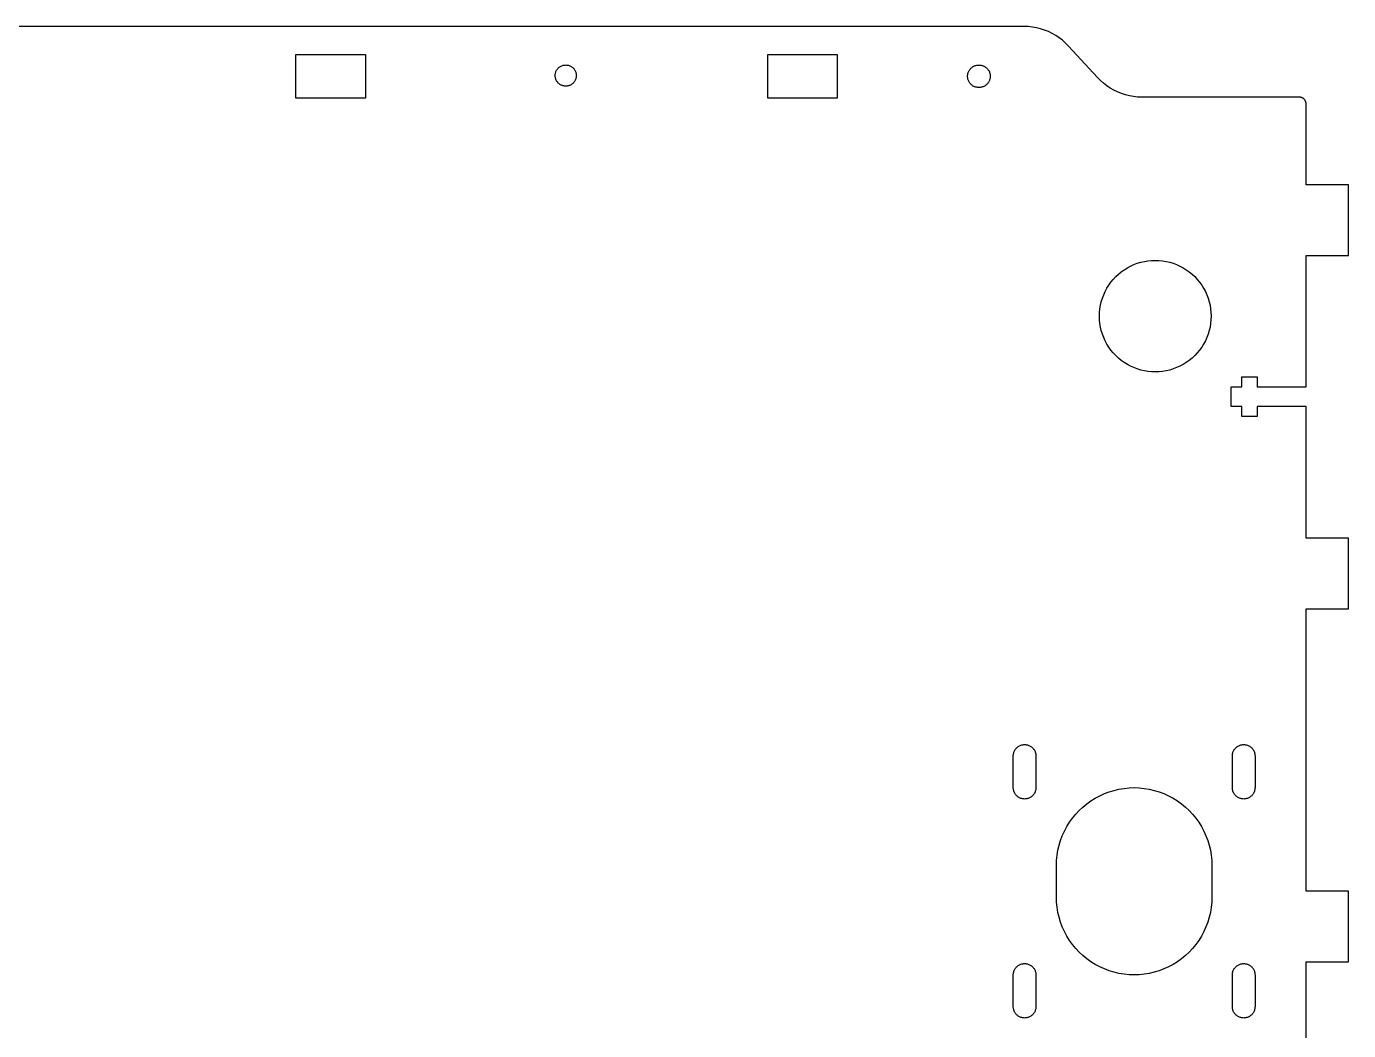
# Model space of a CAD drawing. Header units: metres. Extents: x -1 to 830, y 0 to 1551.
# Drawn here: x 642.5 to 829.5, y 1183.7 to 1325.8 of the extents above; entities that cross this region are included whole.
import ezdxf

# ---------------------------------------------------------------- set-up
doc = ezdxf.new("R2010")
doc.units = ezdxf.units.M

msp = doc.modelspace()

# ---------------------------------------------------------------- linework, layer by layer
for p, q in [((783.644, 1325.79), (537.234, 1325.79)), ((784.23, 1325.76), (783.644, 1325.79)), ((784.814, 1325.7), (784.23, 1325.76)), ((785.394, 1325.6), (784.814, 1325.7)), ((785.964, 1325.46), (785.394, 1325.6)), ((786.523, 1325.28), (785.964, 1325.46)), ((787.069, 1325.06), (786.523, 1325.28)), ((787.599, 1324.81), (787.069, 1325.06)), ((788.108, 1324.52), (787.599, 1324.81)), ((788.598, 1324.19), (788.108, 1324.52)), ((789.062, 1323.83), (788.598, 1324.19)), ((789.502, 1323.44), (789.062, 1323.83)), ((789.914, 1323.02), (789.502, 1323.44)), ((794.012, 1318.55), (789.914, 1323.02)), ((680.577, 1315.64), (680.577, 1321.84)), ((680.577, 1321.84), (690.426, 1321.84)), ((690.426, 1321.84), (690.426, 1315.64)), ((747.351, 1315.64), (747.351, 1321.84)), ((747.351, 1321.84), (757.199, 1321.84)), ((757.199, 1321.84), (757.199, 1315.64)), ((717.278, 1318.84), (717.282, 1318.94)), ((717.282, 1318.74), (717.278, 1318.84)), ((717.282, 1318.94), (717.291, 1319.03)), ((717.291, 1319.03), (717.308, 1319.13)), ((717.308, 1319.13), (717.33, 1319.23)), ((717.33, 1319.23), (717.358, 1319.32)), ((717.358, 1319.32), (717.393, 1319.41)), ((717.393, 1319.41), (717.434, 1319.5)), ((717.434, 1319.5), (717.479, 1319.59)), ((717.479, 1319.59), (717.531, 1319.67)), ((717.531, 1319.67), (717.589, 1319.75)), ((717.589, 1319.75), (717.65, 1319.83)), ((717.65, 1319.83), (717.718, 1319.9)), ((717.718, 1319.9), (717.79, 1319.97)), ((717.79, 1319.97), (717.865, 1320.03)), ((717.865, 1320.03), (717.945, 1320.09)), ((717.945, 1320.09), (718.028, 1320.14)), ((718.028, 1320.14), (718.115, 1320.18)), ((718.115, 1320.18), (718.204, 1320.22)), ((718.204, 1320.22), (718.297, 1320.26)), ((718.297, 1320.26), (718.391, 1320.29)), ((718.391, 1320.29), (718.486, 1320.31)), ((718.486, 1320.31), (718.583, 1320.33)), ((718.583, 1320.33), (718.681, 1320.33)), ((718.681, 1320.33), (718.778, 1320.34)), ((718.778, 1320.34), (718.877, 1320.33)), ((718.877, 1320.33), (718.975, 1320.33)), ((718.975, 1320.33), (719.071, 1320.31)), ((719.071, 1320.31), (719.167, 1320.29)), ((719.167, 1320.29), (719.261, 1320.26)), ((719.261, 1320.26), (719.353, 1320.22)), ((719.353, 1320.22), (719.442, 1320.18)), ((719.442, 1320.18), (719.528, 1320.14)), ((719.528, 1320.14), (719.612, 1320.09)), ((719.612, 1320.09), (719.691, 1320.03)), ((719.691, 1320.03), (719.768, 1319.97)), ((719.768, 1319.97), (719.839, 1319.9)), ((719.839, 1319.9), (719.906, 1319.83)), ((719.906, 1319.83), (719.969, 1319.75)), ((719.969, 1319.75), (720.025, 1319.67)), ((720.025, 1319.67), (720.077, 1319.59)), ((720.077, 1319.59), (720.124, 1319.5)), ((720.124, 1319.5), (720.164, 1319.41)), ((720.164, 1319.41), (720.199, 1319.32)), ((720.199, 1319.32), (720.228, 1319.23)), ((720.228, 1319.23), (720.25, 1319.13)), ((720.25, 1319.13), (720.266, 1319.03)), ((720.266, 1319.03), (720.275, 1318.94)), ((720.275, 1318.94), (720.278, 1318.84)), ((720.278, 1318.84), (720.275, 1318.74)), ((775.639, 1318.73), (775.642, 1318.84)), ((775.642, 1318.84), (775.652, 1318.94)), ((775.652, 1318.94), (775.669, 1319.05)), ((775.669, 1319.05), (775.693, 1319.15)), ((775.693, 1319.15), (775.724, 1319.25)), ((775.724, 1319.25), (775.761, 1319.35)), ((775.761, 1319.35), (775.804, 1319.44)), ((775.804, 1319.44), (775.853, 1319.54)), ((775.853, 1319.54), (775.908, 1319.62)), ((775.908, 1319.62), (775.97, 1319.71)), ((775.97, 1319.71), (776.036, 1319.79)), ((776.036, 1319.79), (776.107, 1319.87)), ((776.107, 1319.87), (776.184, 1319.94)), ((776.184, 1319.94), (776.265, 1320)), ((776.265, 1320), (776.35, 1320.07)), ((776.35, 1320.07), (776.438, 1320.12)), ((776.438, 1320.12), (776.531, 1320.17)), ((776.531, 1320.17), (776.626, 1320.21)), ((776.626, 1320.21), (776.725, 1320.25)), ((776.725, 1320.25), (776.824, 1320.28)), ((776.824, 1320.28), (776.927, 1320.3)), ((776.927, 1320.3), (777.03, 1320.32)), ((777.03, 1320.32), (777.134, 1320.33)), ((777.134, 1320.33), (777.344, 1320.33)), ((777.344, 1320.33), (777.447, 1320.32)), ((777.447, 1320.32), (777.551, 1320.3)), ((777.551, 1320.3), (777.652, 1320.28)), ((777.652, 1320.28), (777.753, 1320.25)), ((777.753, 1320.25), (777.851, 1320.21)), ((777.851, 1320.21), (777.946, 1320.17)), ((777.946, 1320.17), (778.039, 1320.12)), ((778.039, 1320.12), (778.128, 1320.07)), ((778.128, 1320.07), (778.213, 1320)), ((778.213, 1320), (778.294, 1319.94)), ((778.294, 1319.94), (778.37, 1319.87)), ((778.37, 1319.87), (778.441, 1319.79)), ((778.441, 1319.79), (778.508, 1319.71)), ((778.508, 1319.71), (778.569, 1319.62)), ((778.569, 1319.62), (778.624, 1319.54)), ((778.624, 1319.54), (778.674, 1319.44)), ((778.674, 1319.44), (778.717, 1319.35)), ((778.717, 1319.35), (778.754, 1319.25)), ((778.754, 1319.25), (778.784, 1319.15)), ((778.784, 1319.15), (778.808, 1319.05)), ((778.808, 1319.05), (778.825, 1318.94)), ((778.825, 1318.94), (778.835, 1318.84)), ((778.835, 1318.84), (778.839, 1318.73)), ((717.291, 1318.64), (717.282, 1318.74)), ((717.308, 1318.55), (717.291, 1318.64)), ((717.33, 1318.45), (717.308, 1318.55)), ((717.358, 1318.36), (717.33, 1318.45)), ((717.393, 1318.26), (717.358, 1318.36)), ((717.434, 1318.17), (717.393, 1318.26)), ((717.479, 1318.09), (717.434, 1318.17)), ((717.531, 1318), (717.479, 1318.09)), ((717.589, 1317.93), (717.531, 1318)), ((717.65, 1317.85), (717.589, 1317.93)), ((717.718, 1317.78), (717.65, 1317.85)), ((717.79, 1317.71), (717.718, 1317.78)), ((717.865, 1317.65), (717.79, 1317.71)), ((717.945, 1317.59), (717.865, 1317.65)), ((718.028, 1317.54), (717.945, 1317.59)), ((718.115, 1317.49), (718.028, 1317.54)), ((718.204, 1317.45), (718.115, 1317.49)), ((718.297, 1317.42), (718.204, 1317.45)), ((718.391, 1317.39), (718.297, 1317.42)), ((718.486, 1317.37), (718.391, 1317.39)), ((718.583, 1317.35), (718.486, 1317.37)), ((718.681, 1317.34), (718.583, 1317.35)), ((718.877, 1317.34), (718.681, 1317.34)), ((718.975, 1317.35), (718.877, 1317.34)), ((719.071, 1317.37), (718.975, 1317.35)), ((719.167, 1317.39), (719.071, 1317.37)), ((719.261, 1317.42), (719.167, 1317.39)), ((719.353, 1317.45), (719.261, 1317.42)), ((719.442, 1317.49), (719.353, 1317.45)), ((719.528, 1317.54), (719.442, 1317.49)), ((719.612, 1317.59), (719.528, 1317.54)), ((719.691, 1317.65), (719.612, 1317.59)), ((719.768, 1317.71), (719.691, 1317.65)), ((719.839, 1317.78), (719.768, 1317.71)), ((719.906, 1317.85), (719.839, 1317.78)), ((719.969, 1317.93), (719.906, 1317.85)), ((720.025, 1318), (719.969, 1317.93)), ((720.077, 1318.09), (720.025, 1318)), ((720.124, 1318.17), (720.077, 1318.09)), ((720.164, 1318.26), (720.124, 1318.17)), ((720.199, 1318.36), (720.164, 1318.26)), ((720.228, 1318.45), (720.199, 1318.36)), ((720.25, 1318.55), (720.228, 1318.45)), ((720.266, 1318.64), (720.25, 1318.55)), ((720.275, 1318.74), (720.266, 1318.64)), ((775.642, 1318.63), (775.639, 1318.73)), ((775.652, 1318.53), (775.642, 1318.63)), ((775.669, 1318.42), (775.652, 1318.53)), ((775.693, 1318.32), (775.669, 1318.42)), ((775.724, 1318.22), (775.693, 1318.32)), ((775.761, 1318.12), (775.724, 1318.22)), ((775.804, 1318.03), (775.761, 1318.12)), ((775.853, 1317.93), (775.804, 1318.03)), ((775.908, 1317.85), (775.853, 1317.93)), ((775.97, 1317.76), (775.908, 1317.85)), ((776.036, 1317.68), (775.97, 1317.76)), ((776.107, 1317.6), (776.036, 1317.68)), ((776.184, 1317.53), (776.107, 1317.6)), ((776.265, 1317.46), (776.184, 1317.53)), ((776.35, 1317.4), (776.265, 1317.46)), ((776.438, 1317.35), (776.35, 1317.4)), ((776.531, 1317.3), (776.438, 1317.35)), ((776.626, 1317.26), (776.531, 1317.3)), ((776.725, 1317.22), (776.626, 1317.26)), ((776.824, 1317.19), (776.725, 1317.22)), ((776.927, 1317.17), (776.824, 1317.19)), ((777.03, 1317.15), (776.927, 1317.17)), ((777.134, 1317.14), (777.03, 1317.15)), ((777.238, 1317.13), (777.134, 1317.14)), ((777.344, 1317.14), (777.238, 1317.13)), ((777.447, 1317.15), (777.344, 1317.14)), ((777.551, 1317.17), (777.447, 1317.15)), ((777.652, 1317.19), (777.551, 1317.17)), ((777.753, 1317.22), (777.652, 1317.19)), ((777.851, 1317.26), (777.753, 1317.22)), ((777.946, 1317.3), (777.851, 1317.26)), ((778.039, 1317.35), (777.946, 1317.3)), ((778.128, 1317.4), (778.039, 1317.35)), ((778.213, 1317.46), (778.128, 1317.4)), ((778.294, 1317.53), (778.213, 1317.46)), ((778.37, 1317.6), (778.294, 1317.53)), ((778.441, 1317.68), (778.37, 1317.6)), ((778.508, 1317.76), (778.441, 1317.68)), ((778.569, 1317.85), (778.508, 1317.76)), ((778.624, 1317.93), (778.569, 1317.85)), ((778.674, 1318.03), (778.624, 1317.93)), ((778.717, 1318.12), (778.674, 1318.03)), ((778.754, 1318.22), (778.717, 1318.12)), ((778.784, 1318.32), (778.754, 1318.22)), ((778.808, 1318.42), (778.784, 1318.32)), ((778.825, 1318.53), (778.808, 1318.42)), ((778.835, 1318.63), (778.825, 1318.53)), ((778.839, 1318.73), (778.835, 1318.63)), ((794.423, 1318.13), (794.012, 1318.55)), ((794.862, 1317.74), (794.423, 1318.13)), ((795.327, 1317.38), (794.862, 1317.74)), ((795.816, 1317.05), (795.327, 1317.38)), ((796.327, 1316.76), (795.816, 1317.05)), ((690.426, 1315.64), (680.577, 1315.64)), ((757.199, 1315.64), (747.351, 1315.64)), ((796.856, 1316.51), (796.327, 1316.76)), ((797.401, 1316.29), (796.856, 1316.51)), ((797.961, 1316.11), (797.401, 1316.29)), ((798.531, 1315.97), (797.961, 1316.11)), ((799.11, 1315.87), (798.531, 1315.97)), ((799.694, 1315.8), (799.11, 1315.87)), ((800.282, 1315.79), (799.694, 1315.8)), ((822.539, 1315.79), (800.282, 1315.79)), ((822.604, 1315.78), (822.539, 1315.79)), ((822.669, 1315.78), (822.604, 1315.78)), ((822.733, 1315.77), (822.669, 1315.78)), ((822.798, 1315.75), (822.733, 1315.77)), ((822.86, 1315.73), (822.798, 1315.75)), ((822.921, 1315.71), (822.86, 1315.73)), ((822.98, 1315.68), (822.921, 1315.71)), ((823.039, 1315.65), (822.98, 1315.68)), ((823.094, 1315.62), (823.039, 1315.65)), ((823.147, 1315.58), (823.094, 1315.62)), ((823.198, 1315.54), (823.147, 1315.58)), ((823.246, 1315.49), (823.198, 1315.54)), ((823.29, 1315.44), (823.246, 1315.49)), ((823.332, 1315.39), (823.29, 1315.44)), ((823.37, 1315.34), (823.332, 1315.39)), ((823.404, 1315.29), (823.37, 1315.34)), ((823.436, 1315.23), (823.404, 1315.29)), ((823.463, 1315.17), (823.436, 1315.23)), ((823.485, 1315.11), (823.463, 1315.17)), ((823.505, 1315.04), (823.485, 1315.11)), ((823.52, 1314.98), (823.505, 1315.04)), ((823.53, 1314.92), (823.52, 1314.98)), ((823.536, 1314.85), (823.53, 1314.92)), ((823.539, 1314.79), (823.536, 1314.85)), ((823.539, 1303.38), (823.539, 1314.79)), ((829.539, 1303.38), (823.539, 1303.38)), ((829.539, 1293.38), (829.539, 1303.38)), ((801.157, 1292.62), (801.672, 1292.67)), ((801.672, 1292.67), (802.188, 1292.68)), ((802.188, 1292.68), (802.705, 1292.67)), ((802.705, 1292.67), (803.22, 1292.62)), ((823.539, 1274.78), (823.539, 1293.38)), ((823.539, 1293.38), (829.539, 1293.38)), ((796.979, 1290.72), (797.38, 1291.05)), ((797.38, 1291.05), (797.8, 1291.35)), ((797.8, 1291.35), (798.238, 1291.63)), ((798.238, 1291.63), (798.694, 1291.87)), ((798.694, 1291.87), (799.165, 1292.08)), ((799.165, 1292.08), (799.649, 1292.27)), ((799.649, 1292.27), (800.144, 1292.42)), ((800.144, 1292.42), (800.647, 1292.53)), ((800.647, 1292.53), (801.157, 1292.62)), ((803.22, 1292.62), (803.729, 1292.53)), ((803.729, 1292.53), (804.233, 1292.42)), ((804.233, 1292.42), (804.728, 1292.27)), ((804.728, 1292.27), (805.212, 1292.08)), ((805.212, 1292.08), (805.683, 1291.87)), ((805.683, 1291.87), (806.139, 1291.63)), ((806.139, 1291.63), (806.578, 1291.35)), ((806.578, 1291.35), (806.998, 1291.05)), ((806.998, 1291.05), (807.397, 1290.72)), ((795.347, 1288.73), (795.62, 1289.17)), ((795.62, 1289.17), (795.921, 1289.59)), ((795.921, 1289.59), (796.249, 1289.99)), ((796.249, 1289.99), (796.603, 1290.37)), ((796.603, 1290.37), (796.979, 1290.72)), ((807.397, 1290.72), (807.774, 1290.37)), ((807.774, 1290.37), (808.128, 1289.99)), ((808.128, 1289.99), (808.456, 1289.59)), ((808.456, 1289.59), (808.757, 1289.17)), ((808.757, 1289.17), (809.03, 1288.73)), ((794.558, 1286.83), (794.708, 1287.32)), ((794.708, 1287.32), (794.89, 1287.81)), ((794.89, 1287.81), (795.104, 1288.28)), ((795.104, 1288.28), (795.347, 1288.73)), ((809.03, 1288.73), (809.274, 1288.28)), ((809.274, 1288.28), (809.487, 1287.81)), ((809.487, 1287.81), (809.669, 1287.32)), ((809.669, 1287.32), (809.819, 1286.83)), ((794.289, 1284.79), (794.306, 1285.3)), ((794.306, 1285.3), (794.356, 1285.82)), ((794.356, 1285.82), (794.44, 1286.33)), ((794.44, 1286.33), (794.558, 1286.83)), ((809.819, 1286.83), (809.937, 1286.33)), ((809.937, 1286.33), (810.021, 1285.82)), ((810.021, 1285.82), (810.071, 1285.3)), ((810.071, 1285.3), (810.089, 1284.79)), ((794.306, 1284.27), (794.289, 1284.79)), ((794.356, 1283.75), (794.306, 1284.27)), ((794.44, 1283.24), (794.356, 1283.75)), ((810.021, 1283.75), (809.937, 1283.24)), ((810.071, 1284.27), (810.021, 1283.75)), ((810.089, 1284.79), (810.071, 1284.27)), ((794.558, 1282.74), (794.44, 1283.24)), ((794.708, 1282.25), (794.558, 1282.74)), ((794.89, 1281.76), (794.708, 1282.25)), ((795.104, 1281.29), (794.89, 1281.76)), ((809.487, 1281.76), (809.274, 1281.29)), ((809.669, 1282.25), (809.487, 1281.76)), ((809.819, 1282.74), (809.669, 1282.25)), ((809.937, 1283.24), (809.819, 1282.74)), ((795.347, 1280.83), (795.104, 1281.29)), ((795.62, 1280.4), (795.347, 1280.83)), ((795.921, 1279.98), (795.62, 1280.4)), ((796.249, 1279.58), (795.921, 1279.98)), ((796.603, 1279.2), (796.249, 1279.58)), ((808.128, 1279.58), (807.774, 1279.2)), ((808.456, 1279.98), (808.128, 1279.58)), ((808.757, 1280.4), (808.456, 1279.98)), ((809.03, 1280.83), (808.757, 1280.4)), ((809.274, 1281.29), (809.03, 1280.83)), ((796.979, 1278.84), (796.603, 1279.2)), ((797.38, 1278.52), (796.979, 1278.84)), ((797.8, 1278.22), (797.38, 1278.52)), ((798.238, 1277.94), (797.8, 1278.22)), ((798.694, 1277.7), (798.238, 1277.94)), ((799.165, 1277.49), (798.694, 1277.7)), ((805.683, 1277.7), (805.212, 1277.49)), ((806.139, 1277.94), (805.683, 1277.7)), ((806.578, 1278.22), (806.139, 1277.94)), ((806.998, 1278.52), (806.578, 1278.22)), ((807.397, 1278.84), (806.998, 1278.52)), ((807.774, 1279.2), (807.397, 1278.84)), ((799.649, 1277.3), (799.165, 1277.49)), ((800.144, 1277.15), (799.649, 1277.3)), ((800.647, 1277.04), (800.144, 1277.15)), ((801.157, 1276.95), (800.647, 1277.04)), ((801.672, 1276.9), (801.157, 1276.95)), ((802.188, 1276.88), (801.672, 1276.9)), ((802.705, 1276.9), (802.188, 1276.88)), ((803.22, 1276.95), (802.705, 1276.9)), ((803.729, 1277.04), (803.22, 1276.95)), ((804.233, 1277.15), (803.729, 1277.04)), ((804.728, 1277.3), (804.233, 1277.15)), ((805.212, 1277.49), (804.728, 1277.3)), ((814.427, 1274.78), (814.426, 1276.18)), ((814.426, 1276.18), (816.627, 1276.18)), ((816.627, 1276.18), (816.627, 1274.78)), ((812.929, 1271.98), (812.927, 1274.78)), ((812.927, 1274.78), (814.427, 1274.78)), ((816.627, 1274.78), (823.539, 1274.78)), ((814.429, 1271.98), (812.929, 1271.98)), ((814.429, 1270.58), (814.429, 1271.98)), ((816.629, 1270.58), (814.429, 1270.58)), ((823.539, 1271.98), (816.629, 1271.98)), ((816.629, 1271.98), (816.629, 1270.58)), ((823.539, 1253.37), (823.539, 1271.98)), ((829.539, 1253.37), (823.539, 1253.37)), ((829.539, 1243.37), (829.539, 1253.37)), ((823.539, 1203.38), (823.539, 1243.37)), ((823.539, 1243.37), (829.539, 1243.37)), ((782.372, 1223.42), (782.433, 1223.51)), ((782.433, 1223.51), (782.499, 1223.59)), ((782.499, 1223.59), (782.571, 1223.67)), ((782.571, 1223.67), (782.647, 1223.74)), ((782.647, 1223.74), (782.729, 1223.8)), ((782.729, 1223.8), (782.813, 1223.87)), ((782.813, 1223.87), (782.902, 1223.92)), ((782.902, 1223.92), (782.994, 1223.97)), ((782.994, 1223.97), (783.09, 1224.01)), ((783.09, 1224.01), (783.188, 1224.05)), ((783.188, 1224.05), (783.288, 1224.08)), ((783.288, 1224.08), (783.39, 1224.1)), ((783.39, 1224.1), (783.493, 1224.12)), ((783.493, 1224.12), (783.598, 1224.13)), ((783.598, 1224.13), (783.807, 1224.13)), ((783.807, 1224.13), (783.911, 1224.12)), ((783.911, 1224.12), (784.015, 1224.1)), ((784.015, 1224.1), (784.116, 1224.08)), ((784.116, 1224.08), (784.217, 1224.05)), ((784.217, 1224.05), (784.314, 1224.01)), ((784.314, 1224.01), (784.41, 1223.97)), ((784.41, 1223.97), (784.502, 1223.92)), ((784.502, 1223.92), (784.591, 1223.87)), ((784.591, 1223.87), (784.676, 1223.8)), ((784.676, 1223.8), (784.757, 1223.74)), ((784.757, 1223.74), (784.834, 1223.67)), ((784.834, 1223.67), (784.905, 1223.59)), ((784.905, 1223.59), (784.972, 1223.51)), ((784.972, 1223.51), (785.032, 1223.42)), ((813.372, 1223.42), (813.433, 1223.51)), ((813.433, 1223.51), (813.499, 1223.59)), ((813.499, 1223.59), (813.571, 1223.67)), ((813.571, 1223.67), (813.647, 1223.74)), ((813.647, 1223.74), (813.729, 1223.8)), ((813.729, 1223.8), (813.813, 1223.87)), ((813.813, 1223.87), (813.902, 1223.92)), ((813.902, 1223.92), (813.994, 1223.97)), ((813.994, 1223.97), (814.09, 1224.01)), ((814.09, 1224.01), (814.188, 1224.05)), ((814.188, 1224.05), (814.288, 1224.08)), ((814.288, 1224.08), (814.39, 1224.1)), ((814.39, 1224.1), (814.493, 1224.12)), ((814.493, 1224.12), (814.598, 1224.13)), ((814.598, 1224.13), (814.807, 1224.13)), ((814.807, 1224.13), (814.911, 1224.12)), ((814.911, 1224.12), (815.015, 1224.1)), ((815.015, 1224.1), (815.116, 1224.08)), ((815.116, 1224.08), (815.217, 1224.05)), ((815.217, 1224.05), (815.314, 1224.01)), ((815.314, 1224.01), (815.41, 1223.97)), ((815.41, 1223.97), (815.502, 1223.92)), ((815.502, 1223.92), (815.591, 1223.87)), ((815.591, 1223.87), (815.676, 1223.8)), ((815.676, 1223.8), (815.757, 1223.74)), ((815.757, 1223.74), (815.834, 1223.67)), ((815.834, 1223.67), (815.905, 1223.59)), ((815.905, 1223.59), (815.972, 1223.51)), ((815.972, 1223.51), (816.032, 1223.42)), ((782.103, 1222.54), (782.105, 1222.64)), ((782.103, 1218.04), (782.103, 1222.54)), ((782.105, 1222.64), (782.116, 1222.74)), ((782.116, 1222.74), (782.133, 1222.85)), ((782.133, 1222.85), (782.157, 1222.95)), ((782.157, 1222.95), (782.188, 1223.05)), ((782.188, 1223.05), (782.224, 1223.15)), ((782.224, 1223.15), (782.268, 1223.24)), ((782.268, 1223.24), (782.316, 1223.33)), ((782.316, 1223.33), (782.372, 1223.42)), ((785.032, 1223.42), (785.088, 1223.33)), ((785.088, 1223.33), (785.138, 1223.24)), ((785.138, 1223.24), (785.181, 1223.15)), ((785.181, 1223.15), (785.218, 1223.05)), ((785.218, 1223.05), (785.248, 1222.95)), ((785.248, 1222.95), (785.271, 1222.85)), ((785.271, 1222.85), (785.288, 1222.74)), ((785.288, 1222.74), (785.299, 1222.64)), ((785.299, 1222.64), (785.302, 1222.54)), ((785.302, 1222.54), (785.302, 1218.04)), ((813.103, 1222.54), (813.105, 1222.64)), ((813.103, 1218.04), (813.103, 1222.54)), ((813.105, 1222.64), (813.116, 1222.74)), ((813.116, 1222.74), (813.133, 1222.85)), ((813.133, 1222.85), (813.157, 1222.95)), ((813.157, 1222.95), (813.188, 1223.05)), ((813.188, 1223.05), (813.224, 1223.15)), ((813.224, 1223.15), (813.268, 1223.24)), ((813.268, 1223.24), (813.316, 1223.33)), ((813.316, 1223.33), (813.372, 1223.42)), ((816.032, 1223.42), (816.088, 1223.33)), ((816.088, 1223.33), (816.138, 1223.24)), ((816.138, 1223.24), (816.181, 1223.15)), ((816.181, 1223.15), (816.218, 1223.05)), ((816.218, 1223.05), (816.248, 1222.95)), ((816.248, 1222.95), (816.271, 1222.85)), ((816.271, 1222.85), (816.288, 1222.74)), ((816.288, 1222.74), (816.299, 1222.64)), ((816.299, 1222.64), (816.302, 1222.54)), ((816.302, 1222.54), (816.302, 1218.04)), ((782.105, 1217.93), (782.103, 1218.04)), ((782.116, 1217.83), (782.105, 1217.93)), ((782.133, 1217.72), (782.116, 1217.83)), ((785.288, 1217.83), (785.271, 1217.72)), ((785.299, 1217.93), (785.288, 1217.83)), ((785.302, 1218.04), (785.299, 1217.93)), ((796.355, 1217.66), (797.057, 1217.82)), ((797.057, 1217.82), (797.767, 1217.94)), ((797.767, 1217.94), (798.482, 1218.01)), ((798.482, 1218.01), (799.202, 1218.04)), ((799.202, 1218.04), (799.922, 1218.01)), ((799.922, 1218.01), (800.638, 1217.94)), ((800.638, 1217.94), (801.349, 1217.82)), ((801.349, 1217.82), (802.049, 1217.66)), ((813.105, 1217.93), (813.103, 1218.04)), ((813.116, 1217.83), (813.105, 1217.93)), ((813.133, 1217.72), (813.116, 1217.83)), ((816.288, 1217.83), (816.271, 1217.72)), ((816.299, 1217.93), (816.288, 1217.83)), ((816.302, 1218.04), (816.299, 1217.93)), ((782.157, 1217.62), (782.133, 1217.72)), ((782.188, 1217.52), (782.157, 1217.62)), ((782.224, 1217.42), (782.188, 1217.52)), ((782.268, 1217.33), (782.224, 1217.42)), ((782.316, 1217.23), (782.268, 1217.33)), ((782.372, 1217.15), (782.316, 1217.23)), ((782.433, 1217.06), (782.372, 1217.15)), ((782.499, 1216.98), (782.433, 1217.06)), ((782.571, 1216.9), (782.499, 1216.98)), ((782.647, 1216.83), (782.571, 1216.9)), ((782.729, 1216.77), (782.647, 1216.83)), ((782.813, 1216.7), (782.729, 1216.77)), ((782.902, 1216.65), (782.813, 1216.7)), ((782.994, 1216.6), (782.902, 1216.65)), ((783.09, 1216.56), (782.994, 1216.6)), ((783.188, 1216.52), (783.09, 1216.56)), ((783.288, 1216.49), (783.188, 1216.52)), ((783.39, 1216.47), (783.288, 1216.49)), ((783.493, 1216.45), (783.39, 1216.47)), ((783.598, 1216.44), (783.493, 1216.45)), ((783.702, 1216.43), (783.598, 1216.44)), ((783.807, 1216.44), (783.702, 1216.43)), ((783.911, 1216.45), (783.807, 1216.44)), ((784.015, 1216.47), (783.911, 1216.45)), ((784.116, 1216.49), (784.015, 1216.47)), ((784.217, 1216.52), (784.116, 1216.49)), ((784.314, 1216.56), (784.217, 1216.52)), ((784.41, 1216.6), (784.314, 1216.56)), ((784.502, 1216.65), (784.41, 1216.6)), ((784.591, 1216.7), (784.502, 1216.65)), ((784.676, 1216.77), (784.591, 1216.7)), ((784.757, 1216.83), (784.676, 1216.77)), ((784.834, 1216.9), (784.757, 1216.83)), ((784.905, 1216.98), (784.834, 1216.9)), ((784.972, 1217.06), (784.905, 1216.98)), ((785.032, 1217.15), (784.972, 1217.06)), ((785.088, 1217.23), (785.032, 1217.15)), ((785.138, 1217.33), (785.088, 1217.23)), ((785.181, 1217.42), (785.138, 1217.33)), ((785.218, 1217.52), (785.181, 1217.42)), ((785.248, 1217.62), (785.218, 1217.52)), ((785.271, 1217.72), (785.248, 1217.62)), ((792.506, 1215.76), (793.091, 1216.18)), ((793.091, 1216.18), (793.702, 1216.56)), ((793.702, 1216.56), (794.337, 1216.9)), ((794.337, 1216.9), (794.993, 1217.2)), ((794.993, 1217.2), (795.666, 1217.45)), ((795.666, 1217.45), (796.355, 1217.66)), ((802.049, 1217.66), (802.738, 1217.45)), ((802.738, 1217.45), (803.412, 1217.2)), ((803.412, 1217.2), (804.067, 1216.9)), ((804.067, 1216.9), (804.702, 1216.56)), ((804.702, 1216.56), (805.313, 1216.18)), ((805.313, 1216.18), (805.898, 1215.76)), ((813.157, 1217.62), (813.133, 1217.72)), ((813.188, 1217.52), (813.157, 1217.62)), ((813.224, 1217.42), (813.188, 1217.52)), ((813.268, 1217.33), (813.224, 1217.42)), ((813.316, 1217.23), (813.268, 1217.33)), ((813.372, 1217.15), (813.316, 1217.23)), ((813.433, 1217.06), (813.372, 1217.15)), ((813.499, 1216.98), (813.433, 1217.06)), ((813.571, 1216.9), (813.499, 1216.98)), ((813.647, 1216.83), (813.571, 1216.9)), ((813.729, 1216.77), (813.647, 1216.83)), ((813.813, 1216.7), (813.729, 1216.77)), ((813.902, 1216.65), (813.813, 1216.7)), ((813.994, 1216.6), (813.902, 1216.65)), ((814.09, 1216.56), (813.994, 1216.6)), ((814.188, 1216.52), (814.09, 1216.56)), ((814.288, 1216.49), (814.188, 1216.52)), ((814.39, 1216.47), (814.288, 1216.49)), ((814.493, 1216.45), (814.39, 1216.47)), ((814.598, 1216.44), (814.493, 1216.45)), ((814.702, 1216.43), (814.598, 1216.44)), ((814.807, 1216.44), (814.702, 1216.43)), ((814.911, 1216.45), (814.807, 1216.44)), ((815.015, 1216.47), (814.911, 1216.45)), ((815.116, 1216.49), (815.015, 1216.47)), ((815.217, 1216.52), (815.116, 1216.49)), ((815.314, 1216.56), (815.217, 1216.52)), ((815.41, 1216.6), (815.314, 1216.56)), ((815.502, 1216.65), (815.41, 1216.6)), ((815.591, 1216.7), (815.502, 1216.65)), ((815.676, 1216.77), (815.591, 1216.7)), ((815.757, 1216.83), (815.676, 1216.77)), ((815.834, 1216.9), (815.757, 1216.83)), ((815.905, 1216.98), (815.834, 1216.9)), ((815.972, 1217.06), (815.905, 1216.98)), ((816.032, 1217.15), (815.972, 1217.06)), ((816.088, 1217.23), (816.032, 1217.15)), ((816.138, 1217.33), (816.088, 1217.23)), ((816.181, 1217.42), (816.138, 1217.33)), ((816.218, 1217.52), (816.181, 1217.42)), ((816.248, 1217.62), (816.218, 1217.52)), ((816.271, 1217.72), (816.248, 1217.62)), ((790.476, 1213.73), (790.932, 1214.29)), ((790.932, 1214.29), (791.424, 1214.81)), ((791.424, 1214.81), (791.949, 1215.3)), ((791.949, 1215.3), (792.506, 1215.76)), ((805.898, 1215.76), (806.455, 1215.3)), ((806.455, 1215.3), (806.98, 1214.81)), ((806.98, 1214.81), (807.473, 1214.29)), ((807.473, 1214.29), (807.929, 1213.73)), ((789.337, 1211.9), (789.676, 1212.54)), ((789.676, 1212.54), (790.056, 1213.15)), ((790.056, 1213.15), (790.476, 1213.73)), ((807.929, 1213.73), (808.349, 1213.15)), ((808.349, 1213.15), (808.729, 1212.54)), ((808.729, 1212.54), (809.067, 1211.9)), ((788.577, 1209.88), (788.786, 1210.57)), ((788.786, 1210.57), (789.04, 1211.24)), ((789.04, 1211.24), (789.337, 1211.9)), ((809.067, 1211.9), (809.365, 1211.24)), ((809.365, 1211.24), (809.618, 1210.57)), ((809.618, 1210.57), (809.827, 1209.88)), ((788.226, 1207.75), (788.296, 1208.47)), ((788.296, 1208.47), (788.414, 1209.18)), ((788.414, 1209.18), (788.577, 1209.88)), ((809.827, 1209.88), (809.991, 1209.18)), ((809.991, 1209.18), (810.108, 1208.47)), ((810.108, 1208.47), (810.179, 1207.75)), ((788.202, 1207.04), (788.226, 1207.75)), ((788.202, 1202.54), (788.202, 1207.04)), ((810.179, 1207.75), (810.202, 1207.04)), ((810.202, 1207.04), (810.202, 1202.54)), ((829.539, 1203.38), (823.539, 1203.38)), ((829.539, 1193.38), (829.539, 1203.38)), ((788.226, 1201.82), (788.202, 1202.54)), ((788.296, 1201.1), (788.226, 1201.82)), ((788.414, 1200.39), (788.296, 1201.1)), ((810.108, 1201.1), (809.991, 1200.39)), ((810.179, 1201.82), (810.108, 1201.1)), ((810.202, 1202.54), (810.179, 1201.82)), ((788.577, 1199.69), (788.414, 1200.39)), ((788.786, 1199), (788.577, 1199.69)), ((809.827, 1199.69), (809.618, 1199)), ((809.991, 1200.39), (809.827, 1199.69)), ((789.04, 1198.33), (788.786, 1199)), ((789.337, 1197.67), (789.04, 1198.33)), ((789.676, 1197.04), (789.337, 1197.67)), ((809.067, 1197.67), (808.729, 1197.04)), ((809.365, 1198.33), (809.067, 1197.67)), ((809.618, 1199), (809.365, 1198.33)), ((790.056, 1196.42), (789.676, 1197.04)), ((790.476, 1195.84), (790.056, 1196.42)), ((790.932, 1195.28), (790.476, 1195.84)), ((807.929, 1195.84), (807.473, 1195.28)), ((808.349, 1196.42), (807.929, 1195.84)), ((808.729, 1197.04), (808.349, 1196.42)), ((791.424, 1194.76), (790.932, 1195.28)), ((791.949, 1194.26), (791.424, 1194.76)), ((792.506, 1193.81), (791.949, 1194.26)), ((793.091, 1193.39), (792.506, 1193.81)), ((805.898, 1193.81), (805.313, 1193.39)), ((806.455, 1194.26), (805.898, 1193.81)), ((806.98, 1194.76), (806.455, 1194.26)), ((807.473, 1195.28), (806.98, 1194.76)), ((782.103, 1191.54), (782.105, 1191.64)), ((782.105, 1191.64), (782.116, 1191.74)), ((782.116, 1191.74), (782.133, 1191.85)), ((782.133, 1191.85), (782.157, 1191.95)), ((782.157, 1191.95), (782.188, 1192.05)), ((782.188, 1192.05), (782.224, 1192.15)), ((782.224, 1192.15), (782.268, 1192.24)), ((782.268, 1192.24), (782.316, 1192.33)), ((782.316, 1192.33), (782.372, 1192.42)), ((782.372, 1192.42), (782.433, 1192.51)), ((782.433, 1192.51), (782.499, 1192.59)), ((782.499, 1192.59), (782.571, 1192.67)), ((782.571, 1192.67), (782.647, 1192.74)), ((782.647, 1192.74), (782.729, 1192.8)), ((782.729, 1192.8), (782.813, 1192.87)), ((782.813, 1192.87), (782.902, 1192.92)), ((782.902, 1192.92), (782.994, 1192.97)), ((782.994, 1192.97), (783.09, 1193.01)), ((783.09, 1193.01), (783.188, 1193.05)), ((783.188, 1193.05), (783.288, 1193.08)), ((783.288, 1193.08), (783.39, 1193.1)), ((783.39, 1193.1), (783.493, 1193.12)), ((783.493, 1193.12), (783.598, 1193.13)), ((783.598, 1193.13), (783.807, 1193.13)), ((783.807, 1193.13), (783.911, 1193.12)), ((783.911, 1193.12), (784.015, 1193.1)), ((784.015, 1193.1), (784.116, 1193.08)), ((784.116, 1193.08), (784.217, 1193.05)), ((784.217, 1193.05), (784.314, 1193.01)), ((784.314, 1193.01), (784.41, 1192.97)), ((784.41, 1192.97), (784.502, 1192.92)), ((784.502, 1192.92), (784.591, 1192.87)), ((784.591, 1192.87), (784.676, 1192.8)), ((784.676, 1192.8), (784.757, 1192.74)), ((784.757, 1192.74), (784.834, 1192.67)), ((784.834, 1192.67), (784.905, 1192.59)), ((784.905, 1192.59), (784.972, 1192.51)), ((784.972, 1192.51), (785.032, 1192.42)), ((785.032, 1192.42), (785.088, 1192.33)), ((785.088, 1192.33), (785.138, 1192.24)), ((785.138, 1192.24), (785.181, 1192.15)), ((785.181, 1192.15), (785.218, 1192.05)), ((785.218, 1192.05), (785.248, 1191.95)), ((785.248, 1191.95), (785.271, 1191.85)), ((785.271, 1191.85), (785.288, 1191.74)), ((785.288, 1191.74), (785.299, 1191.64)), ((785.299, 1191.64), (785.302, 1191.54)), ((793.702, 1193.01), (793.091, 1193.39)), ((794.337, 1192.67), (793.702, 1193.01)), ((794.993, 1192.37), (794.337, 1192.67)), ((795.666, 1192.12), (794.993, 1192.37)), ((796.355, 1191.91), (795.666, 1192.12)), ((797.057, 1191.75), (796.355, 1191.91)), ((797.767, 1191.63), (797.057, 1191.75)), ((798.482, 1191.56), (797.767, 1191.63)), ((800.638, 1191.63), (799.922, 1191.56)), ((801.349, 1191.75), (800.638, 1191.63)), ((802.049, 1191.91), (801.349, 1191.75)), ((802.738, 1192.12), (802.049, 1191.91)), ((803.412, 1192.37), (802.738, 1192.12)), ((804.067, 1192.67), (803.412, 1192.37)), ((804.702, 1193.01), (804.067, 1192.67)), ((805.313, 1193.39), (804.702, 1193.01)), ((813.103, 1191.54), (813.105, 1191.64)), ((813.105, 1191.64), (813.116, 1191.74)), ((813.116, 1191.74), (813.133, 1191.85)), ((813.133, 1191.85), (813.157, 1191.95)), ((813.157, 1191.95), (813.188, 1192.05)), ((813.188, 1192.05), (813.224, 1192.15)), ((813.224, 1192.15), (813.268, 1192.24)), ((813.268, 1192.24), (813.316, 1192.33)), ((813.316, 1192.33), (813.372, 1192.42)), ((813.372, 1192.42), (813.433, 1192.51)), ((813.433, 1192.51), (813.499, 1192.59)), ((813.499, 1192.59), (813.571, 1192.67)), ((813.571, 1192.67), (813.647, 1192.74)), ((813.647, 1192.74), (813.729, 1192.8)), ((813.729, 1192.8), (813.813, 1192.87)), ((813.813, 1192.87), (813.902, 1192.92)), ((813.902, 1192.92), (813.994, 1192.97)), ((813.994, 1192.97), (814.09, 1193.01)), ((814.09, 1193.01), (814.188, 1193.05)), ((814.188, 1193.05), (814.288, 1193.08)), ((814.288, 1193.08), (814.39, 1193.1)), ((814.39, 1193.1), (814.493, 1193.12)), ((814.493, 1193.12), (814.598, 1193.13)), ((814.598, 1193.13), (814.807, 1193.13)), ((814.807, 1193.13), (814.911, 1193.12)), ((814.911, 1193.12), (815.015, 1193.1)), ((815.015, 1193.1), (815.116, 1193.08)), ((815.116, 1193.08), (815.217, 1193.05)), ((815.217, 1193.05), (815.314, 1193.01)), ((815.314, 1193.01), (815.41, 1192.97)), ((815.41, 1192.97), (815.502, 1192.92)), ((815.502, 1192.92), (815.591, 1192.87)), ((815.591, 1192.87), (815.676, 1192.8)), ((815.676, 1192.8), (815.757, 1192.74)), ((815.757, 1192.74), (815.834, 1192.67)), ((815.834, 1192.67), (815.905, 1192.59)), ((815.905, 1192.59), (815.972, 1192.51)), ((815.972, 1192.51), (816.032, 1192.42)), ((816.032, 1192.42), (816.088, 1192.33)), ((816.088, 1192.33), (816.138, 1192.24)), ((816.138, 1192.24), (816.181, 1192.15)), ((816.181, 1192.15), (816.218, 1192.05)), ((816.218, 1192.05), (816.248, 1191.95)), ((816.248, 1191.95), (816.271, 1191.85)), ((816.271, 1191.85), (816.288, 1191.74)), ((816.288, 1191.74), (816.299, 1191.64)), ((816.299, 1191.64), (816.302, 1191.54)), ((823.539, 1174.78), (823.539, 1193.38)), ((823.539, 1193.38), (829.539, 1193.38)), ((782.103, 1187.04), (782.103, 1191.54)), ((785.302, 1191.54), (785.302, 1187.04)), ((799.202, 1191.54), (798.482, 1191.56)), ((799.922, 1191.56), (799.202, 1191.54)), ((813.103, 1187.04), (813.103, 1191.54)), ((816.302, 1191.54), (816.302, 1187.04)), ((782.105, 1186.93), (782.103, 1187.04)), ((782.116, 1186.83), (782.105, 1186.93)), ((782.133, 1186.72), (782.116, 1186.83)), ((782.157, 1186.62), (782.133, 1186.72)), ((782.188, 1186.52), (782.157, 1186.62)), ((782.224, 1186.42), (782.188, 1186.52)), ((782.268, 1186.33), (782.224, 1186.42)), ((782.316, 1186.23), (782.268, 1186.33)), ((782.372, 1186.15), (782.316, 1186.23)), ((782.433, 1186.06), (782.372, 1186.15)), ((782.499, 1185.98), (782.433, 1186.06)), ((784.972, 1186.06), (784.905, 1185.98)), ((785.032, 1186.15), (784.972, 1186.06)), ((785.088, 1186.23), (785.032, 1186.15)), ((785.138, 1186.33), (785.088, 1186.23)), ((785.181, 1186.42), (785.138, 1186.33)), ((785.218, 1186.52), (785.181, 1186.42)), ((785.248, 1186.62), (785.218, 1186.52)), ((785.271, 1186.72), (785.248, 1186.62)), ((785.288, 1186.83), (785.271, 1186.72)), ((785.299, 1186.93), (785.288, 1186.83)), ((785.302, 1187.04), (785.299, 1186.93)), ((813.105, 1186.93), (813.103, 1187.04)), ((813.116, 1186.83), (813.105, 1186.93)), ((813.133, 1186.72), (813.116, 1186.83)), ((813.157, 1186.62), (813.133, 1186.72)), ((813.188, 1186.52), (813.157, 1186.62)), ((813.224, 1186.42), (813.188, 1186.52)), ((813.268, 1186.33), (813.224, 1186.42)), ((813.316, 1186.23), (813.268, 1186.33)), ((813.372, 1186.15), (813.316, 1186.23)), ((813.433, 1186.06), (813.372, 1186.15)), ((813.499, 1185.98), (813.433, 1186.06)), ((815.972, 1186.06), (815.905, 1185.98)), ((816.032, 1186.15), (815.972, 1186.06)), ((816.088, 1186.23), (816.032, 1186.15)), ((816.138, 1186.33), (816.088, 1186.23)), ((816.181, 1186.42), (816.138, 1186.33)), ((816.218, 1186.52), (816.181, 1186.42)), ((816.248, 1186.62), (816.218, 1186.52)), ((816.271, 1186.72), (816.248, 1186.62)), ((816.288, 1186.83), (816.271, 1186.72)), ((816.299, 1186.93), (816.288, 1186.83)), ((816.302, 1187.04), (816.299, 1186.93)), ((782.571, 1185.9), (782.499, 1185.98)), ((782.647, 1185.83), (782.571, 1185.9)), ((782.729, 1185.77), (782.647, 1185.83)), ((782.813, 1185.7), (782.729, 1185.77)), ((782.902, 1185.65), (782.813, 1185.7)), ((782.994, 1185.6), (782.902, 1185.65)), ((783.09, 1185.56), (782.994, 1185.6)), ((783.188, 1185.52), (783.09, 1185.56)), ((783.288, 1185.49), (783.188, 1185.52)), ((783.39, 1185.47), (783.288, 1185.49)), ((783.493, 1185.45), (783.39, 1185.47)), ((783.598, 1185.44), (783.493, 1185.45)), ((783.702, 1185.43), (783.598, 1185.44)), ((783.807, 1185.44), (783.702, 1185.43)), ((783.911, 1185.45), (783.807, 1185.44)), ((784.015, 1185.47), (783.911, 1185.45)), ((784.116, 1185.49), (784.015, 1185.47)), ((784.217, 1185.52), (784.116, 1185.49)), ((784.314, 1185.56), (784.217, 1185.52)), ((784.41, 1185.6), (784.314, 1185.56)), ((784.502, 1185.65), (784.41, 1185.6)), ((784.591, 1185.7), (784.502, 1185.65)), ((784.676, 1185.77), (784.591, 1185.7)), ((784.757, 1185.83), (784.676, 1185.77)), ((784.834, 1185.9), (784.757, 1185.83)), ((784.905, 1185.98), (784.834, 1185.9)), ((813.571, 1185.9), (813.499, 1185.98)), ((813.647, 1185.83), (813.571, 1185.9)), ((813.729, 1185.77), (813.647, 1185.83)), ((813.813, 1185.7), (813.729, 1185.77)), ((813.902, 1185.65), (813.813, 1185.7)), ((813.994, 1185.6), (813.902, 1185.65)), ((814.09, 1185.56), (813.994, 1185.6)), ((814.188, 1185.52), (814.09, 1185.56)), ((814.288, 1185.49), (814.188, 1185.52)), ((814.39, 1185.47), (814.288, 1185.49)), ((814.493, 1185.45), (814.39, 1185.47)), ((814.598, 1185.44), (814.493, 1185.45)), ((814.702, 1185.43), (814.598, 1185.44)), ((814.807, 1185.44), (814.702, 1185.43)), ((814.911, 1185.45), (814.807, 1185.44)), ((815.015, 1185.47), (814.911, 1185.45)), ((815.116, 1185.49), (815.015, 1185.47)), ((815.217, 1185.52), (815.116, 1185.49)), ((815.314, 1185.56), (815.217, 1185.52)), ((815.41, 1185.6), (815.314, 1185.56)), ((815.502, 1185.65), (815.41, 1185.6)), ((815.591, 1185.7), (815.502, 1185.65)), ((815.676, 1185.77), (815.591, 1185.7)), ((815.757, 1185.83), (815.676, 1185.77)), ((815.834, 1185.9), (815.757, 1185.83)), ((815.905, 1185.98), (815.834, 1185.9))]:
    msp.add_line(p, q)

doc.saveas('drawing.dxf')
